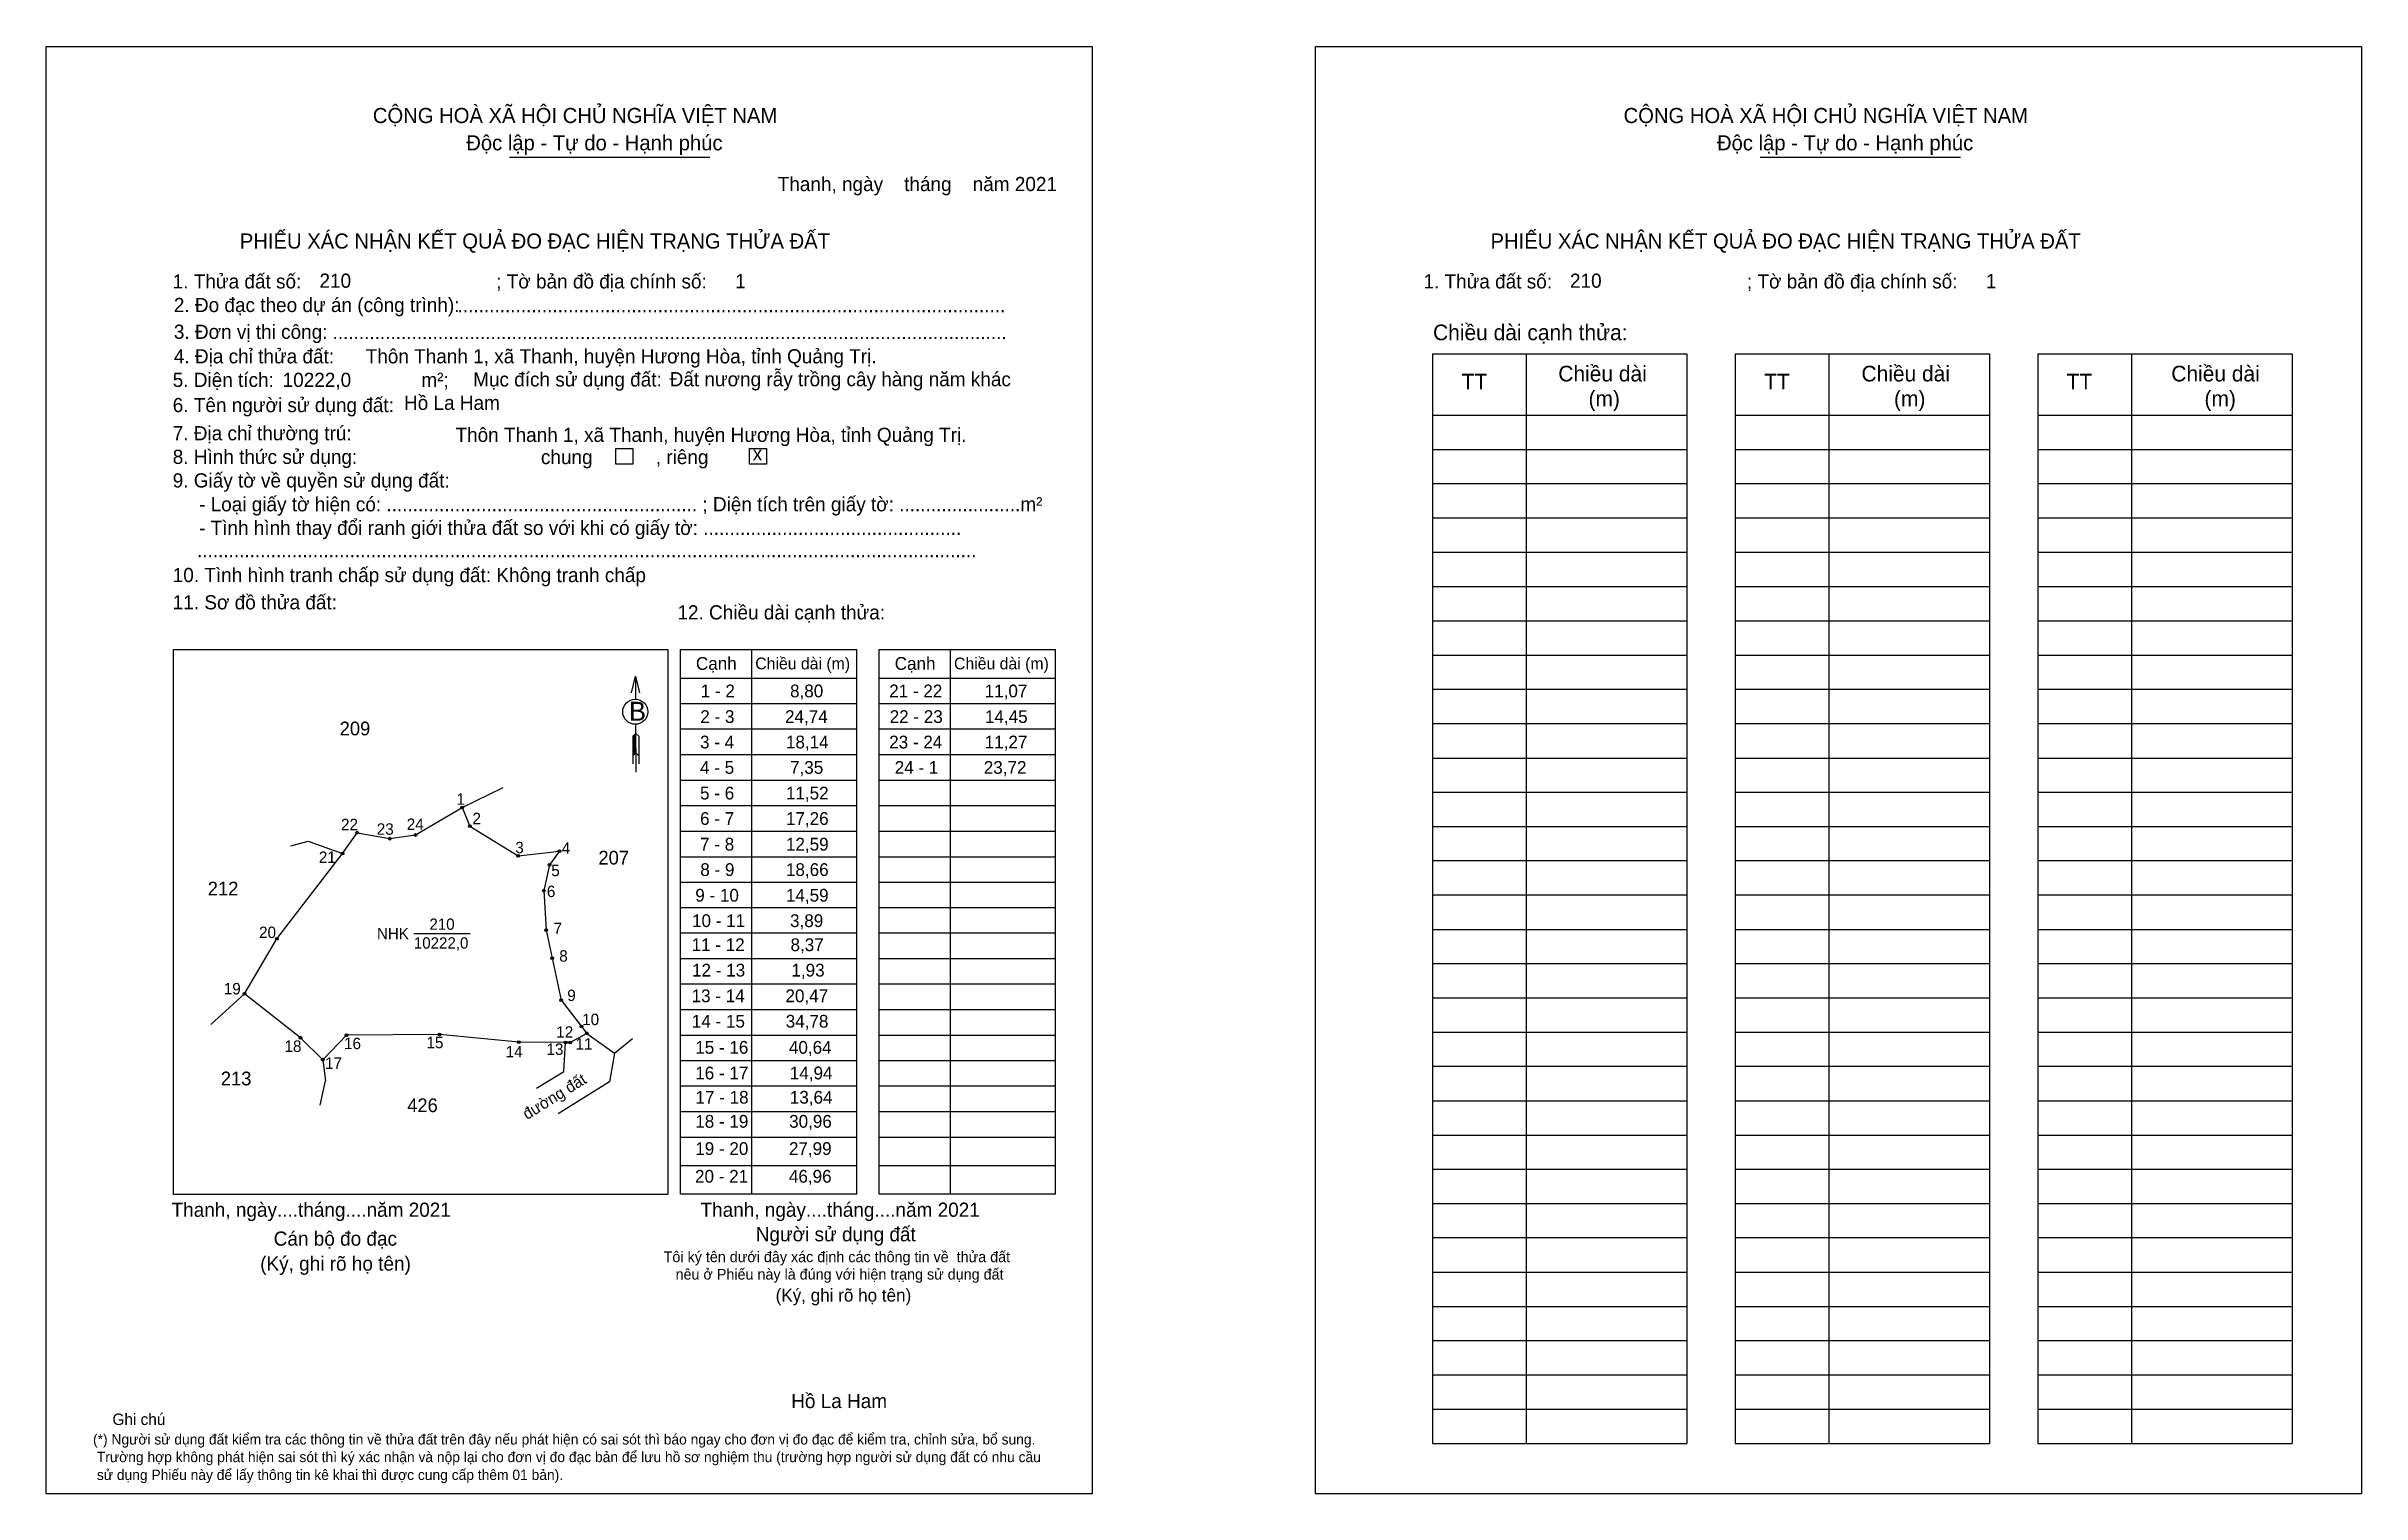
# Model space of a CAD drawing. Extents: x 545231 to 546242, y 1822864 to 1823496.
import ezdxf

# ---------------------------------------------------------------- set-up
doc = ezdxf.new("R2010")
doc.units = 0
for name, color, linetype in [('CanhThua', 7, 'Continuous'), ('kqddKhungInTrang1', 7, 'Continuous'), ('kqddKhungInTrang2', 7, 'Continuous'), ('kqddNoiDung', 7, 'Continuous'), ('kqddTemplate', 7, 'Continuous'), ('Level 1', 7, 'Continuous'), ('MocDinhThua', 7, 'Continuous'), ('NhanDiaChinhThua', 7, 'Continuous'), ('NhanTuCan', 7, 'Continuous'), ('RauThua', 7, 'Continuous'), ('SoHieuDinhThua', 7, 'Continuous')]:
    doc.layers.add(name, color=color, linetype=linetype)

msp = doc.modelspace()

# ---------------------------------------------------------------- linework, layer by layer
at = {"layer": 'CanhThua'}
for p, q in [((545392, 1823151.7), (545412.4, 1823163.7)), ((545412.4, 1823163.7), (545415.8, 1823155.6)), ((545415.8, 1823155.6), (545436.9, 1823142.6)), ((545331.5, 1823106.4), (545360.2, 1823143.6)), ((545360.2, 1823143.6), (545366.6, 1823152.7)), ((545366.6, 1823152.7), (545380.8, 1823150.1)), ((545380.8, 1823150.1), (545392, 1823151.7)), ((545436.9, 1823142.6), (545454.9, 1823144.6)), ((545454.9, 1823144.6), (545450.5, 1823138.7)), ((545450.5, 1823138.7), (545448.1, 1823127.4)), ((545448.1, 1823127.4), (545449.1, 1823110.2)), ((545317.4, 1823082.3), (545331.5, 1823106.4)), ((545449.1, 1823110.2), (545451.7, 1823097.9)), ((545451.7, 1823097.9), (545455.6, 1823079.6)), ((545341.8, 1823063.2), (545317.4, 1823082.3)), ((545455.6, 1823079.6), (545464.5, 1823068.1)), ((545351.5, 1823053.6), (545341.8, 1823063.2)), ((545361.9, 1823064.3), (545351.5, 1823053.6)), ((545402.5, 1823064.6), (545361.9, 1823064.3)), ((545437.2, 1823061.2), (545402.5, 1823064.6)), ((545466.9, 1823065.1), (545459.6, 1823061.1)), ((545464.5, 1823068.1), (545466.9, 1823065.1)), ((545457.6, 1823061.1), (545437.2, 1823061.2)), ((545459.6, 1823061.1), (545457.6, 1823061.1))]:
    msp.add_line(p, q, dxfattribs=at)
at = {"layer": 'kqddKhungInTrang1'}
msp.add_lwpolyline([(545230.8, 1823496), (545687.6, 1823496), (545687.6, 1822864.1), (545230.8, 1822864.1)], close=True, dxfattribs=at)
at = {"layer": 'kqddKhungInTrang2'}
msp.add_lwpolyline([(545785.1, 1823496), (546241.9, 1823496), (546241.9, 1822864.1), (545785.1, 1822864.1)], close=True, dxfattribs=at)
at = {"layer": 'kqddTemplate'}
for p, q in [((545433.1, 1823447.6), (545520.6, 1823447.6)), ((545979.3, 1823447.6), (546066.8, 1823447.6)), ((545836.2, 1823361.8), (545947.3, 1823361.8)), ((545836.2, 1823361.8), (545836.2, 1822886.1)), ((545877.1, 1823361.8), (545877.1, 1822886.1)), ((545947.3, 1823361.8), (545947.3, 1822886.1)), ((545968.4, 1823361.8), (545968.4, 1822886.1)), ((545968.4, 1823361.8), (546079.4, 1823361.8)), ((546009.2, 1823361.8), (546009.2, 1822886.1)), ((546079.4, 1823361.8), (546079.4, 1822886.1)), ((546100.5, 1823361.8), (546100.5, 1822886.1)), ((546100.5, 1823361.8), (546211.6, 1823361.8)), ((546141.4, 1823361.8), (546141.4, 1822886.1)), ((546211.6, 1823361.8), (546211.6, 1822886.1)), ((545836.2, 1823335), (545947.3, 1823335)), ((545968.4, 1823335), (546079.4, 1823335)), ((546100.5, 1823335), (546211.6, 1823335)), ((545836.2, 1823320), (545947.3, 1823320)), ((545968.4, 1823320), (546079.4, 1823320)), ((546100.5, 1823320), (546211.6, 1823320)), ((545836.2, 1823305.1), (545947.3, 1823305.1)), ((545968.4, 1823305.1), (546079.4, 1823305.1)), ((546100.5, 1823305.1), (546211.6, 1823305.1)), ((545836.2, 1823290.1), (545947.3, 1823290.1)), ((545968.4, 1823290.1), (546079.4, 1823290.1)), ((546100.5, 1823290.1), (546211.6, 1823290.1)), ((545836.2, 1823275.1), (545947.3, 1823275.1)), ((545968.4, 1823275.1), (546079.4, 1823275.1)), ((546100.5, 1823275.1), (546211.6, 1823275.1)), ((545836.2, 1823260.2), (545947.3, 1823260.2)), ((545968.4, 1823260.2), (546079.4, 1823260.2)), ((546100.5, 1823260.2), (546211.6, 1823260.2)), ((545836.2, 1823245.2), (545947.3, 1823245.2)), ((545968.4, 1823245.2), (546079.4, 1823245.2)), ((546100.5, 1823245.2), (546211.6, 1823245.2)), ((545507.7, 1823232.7), (545584.7, 1823232.7)), ((545507.7, 1822994.9), (545507.7, 1823232.7)), ((545538.7, 1823232.7), (545538.7, 1822994.9)), ((545584.7, 1822994.9), (545584.7, 1823232.7)), ((545594.5, 1823232.7), (545671.5, 1823232.7)), ((545594.5, 1822994.9), (545594.5, 1823232.7)), ((545625.5, 1823232.7), (545625.5, 1822994.9)), ((545671.5, 1822994.9), (545671.5, 1823232.7)), ((545836.2, 1823230.2), (545947.3, 1823230.2)), ((545968.4, 1823230.2), (546079.4, 1823230.2)), ((546100.5, 1823230.2), (546211.6, 1823230.2)), ((545488.1, 1823221), (545488.1, 1823211)), ((545507.7, 1823220.2), (545584.7, 1823220.2)), ((545594.5, 1823220.2), (545671.5, 1823220.2)), ((545836.2, 1823215.3), (545947.3, 1823215.3)), ((545968.4, 1823215.3), (546079.4, 1823215.3)), ((546100.5, 1823215.3), (546211.6, 1823215.3)), ((545507.7, 1823209.1), (545584.7, 1823209.1)), ((545594.5, 1823209.1), (545671.5, 1823209.1)), ((545488.2, 1823196), (545486.9, 1823194.8)), ((545488.2, 1823195.5), (545486.9, 1823194.2)), ((545488.2, 1823194.9), (545486.9, 1823193.7)), ((545486.9, 1823194.8), (545486.9, 1823182.8)), ((545488.2, 1823194.3), (545486.9, 1823193.1)), ((545488.1, 1823200.1), (545488.2, 1823179.1)), ((545488.2, 1823196), (545489.5, 1823194.8)), ((545489.5, 1823194.8), (545489.5, 1823182.8)), ((545507.7, 1823198), (545584.7, 1823198)), ((545594.5, 1823198), (545671.5, 1823198)), ((545836.2, 1823200.3), (545947.3, 1823200.3)), ((545968.4, 1823200.3), (546079.4, 1823200.3)), ((546100.5, 1823200.3), (546211.6, 1823200.3)), ((545488.2, 1823193.8), (545486.9, 1823192.5)), ((545488.2, 1823193.2), (545486.9, 1823192)), ((545488.2, 1823192.6), (545486.9, 1823191.4)), ((545488.2, 1823192), (545486.9, 1823190.8)), ((545488.2, 1823191.5), (545486.9, 1823190.2)), ((545488.2, 1823190.9), (545486.9, 1823189.7)), ((545488.2, 1823190.3), (545486.9, 1823189.1)), ((545488.2, 1823189.8), (545486.9, 1823188.5)), ((545488.2, 1823189.2), (545486.9, 1823188)), ((545488.2, 1823188.6), (545486.9, 1823187.4)), ((545488.2, 1823188.1), (545486.9, 1823186.8)), ((545488.2, 1823187.5), (545486.9, 1823186.3)), ((545488.2, 1823187.5), (545489.5, 1823186.3)), ((545507.7, 1823186.8), (545584.7, 1823186.8)), ((545594.5, 1823186.8), (545671.5, 1823186.8)), ((545836.2, 1823185.3), (545947.3, 1823185.3)), ((545968.4, 1823185.3), (546079.4, 1823185.3)), ((546100.5, 1823185.3), (546211.6, 1823185.3)), ((545507.7, 1823175.7), (545584.7, 1823175.7)), ((545594.5, 1823175.7), (545671.5, 1823175.7)), ((545507.7, 1823164.5), (545584.7, 1823164.5)), ((545594.5, 1823164.5), (545671.5, 1823164.5)), ((545836.2, 1823170.4), (545947.3, 1823170.4)), ((545968.4, 1823170.4), (546079.4, 1823170.4)), ((546100.5, 1823170.4), (546211.6, 1823170.4)), ((545836.2, 1823155.4), (545947.3, 1823155.4)), ((545968.4, 1823155.4), (546079.4, 1823155.4)), ((546100.5, 1823155.4), (546211.6, 1823155.4)), ((545507.7, 1823153.4), (545584.7, 1823153.4)), ((545594.5, 1823153.4), (545671.5, 1823153.4)), ((545507.7, 1823142.2), (545584.7, 1823142.2)), ((545594.5, 1823142.2), (545671.5, 1823142.2)), ((545836.2, 1823140.5), (545947.3, 1823140.5)), ((545968.4, 1823140.5), (546079.4, 1823140.5)), ((546100.5, 1823140.5), (546211.6, 1823140.5)), ((545507.7, 1823131.1), (545584.7, 1823131.1)), ((545594.5, 1823131.1), (545671.5, 1823131.1)), ((545836.2, 1823125.5), (545947.3, 1823125.5)), ((545968.4, 1823125.5), (546079.4, 1823125.5)), ((546100.5, 1823125.5), (546211.6, 1823125.5)), ((545507.7, 1823120), (545584.7, 1823120)), ((545594.5, 1823120), (545671.5, 1823120)), ((545584.7, 1823108.8), (545507.7, 1823108.8)), ((545671.5, 1823108.8), (545594.5, 1823108.8)), ((545836.2, 1823110.5), (545947.3, 1823110.5)), ((545968.4, 1823110.5), (546079.4, 1823110.5)), ((546100.5, 1823110.5), (546211.6, 1823110.5)), ((545584.7, 1823097.7), (545507.7, 1823097.7)), ((545671.5, 1823097.7), (545594.5, 1823097.7)), ((545836.2, 1823095.6), (545947.3, 1823095.6)), ((545968.4, 1823095.6), (546079.4, 1823095.6)), ((546100.5, 1823095.6), (546211.6, 1823095.6)), ((545584.7, 1823086.5), (545507.7, 1823086.5)), ((545671.5, 1823086.5), (545594.5, 1823086.5)), ((545584.7, 1823075.4), (545507.7, 1823075.4)), ((545671.5, 1823075.4), (545594.5, 1823075.4)), ((545836.2, 1823080.6), (545947.3, 1823080.6)), ((545968.4, 1823080.6), (546079.4, 1823080.6)), ((546100.5, 1823080.6), (546211.6, 1823080.6)), ((545584.7, 1823064.2), (545507.7, 1823064.2)), ((545671.5, 1823064.2), (545594.5, 1823064.2)), ((545836.2, 1823065.6), (545947.3, 1823065.6)), ((545968.4, 1823065.6), (546079.4, 1823065.6)), ((546100.5, 1823065.6), (546211.6, 1823065.6)), ((545584.7, 1823053.1), (545507.7, 1823053.1)), ((545671.5, 1823053.1), (545594.5, 1823053.1)), ((545836.2, 1823050.7), (545947.3, 1823050.7)), ((545968.4, 1823050.7), (546079.4, 1823050.7)), ((546100.5, 1823050.7), (546211.6, 1823050.7)), ((545584.7, 1823042), (545507.7, 1823042)), ((545671.5, 1823042), (545594.5, 1823042)), ((545836.2, 1823035.7), (545947.3, 1823035.7)), ((545968.4, 1823035.7), (546079.4, 1823035.7)), ((546100.5, 1823035.7), (546211.6, 1823035.7)), ((545584.7, 1823030.8), (545507.7, 1823030.8)), ((545671.5, 1823030.8), (545594.5, 1823030.8)), ((545584.7, 1823019.7), (545507.7, 1823019.7)), ((545671.5, 1823019.7), (545594.5, 1823019.7)), ((545836.2, 1823020.7), (545947.3, 1823020.7)), ((545968.4, 1823020.7), (546079.4, 1823020.7)), ((546100.5, 1823020.7), (546211.6, 1823020.7)), ((545584.7, 1823007.3), (545507.7, 1823007.3)), ((545671.5, 1823007.3), (545594.5, 1823007.3)), ((545836.2, 1823005.8), (545947.3, 1823005.8)), ((545968.4, 1823005.8), (546079.4, 1823005.8)), ((546100.5, 1823005.8), (546211.6, 1823005.8)), ((545584.7, 1822994.9), (545507.7, 1822994.9)), ((545671.5, 1822994.9), (545594.5, 1822994.9)), ((545836.2, 1822990.8), (545947.3, 1822990.8)), ((545968.4, 1822990.8), (546079.4, 1822990.8)), ((546100.5, 1822990.8), (546211.6, 1822990.8)), ((545836.2, 1822975.9), (545947.3, 1822975.9)), ((545968.4, 1822975.9), (546079.4, 1822975.9)), ((546100.5, 1822975.9), (546211.6, 1822975.9)), ((545836.2, 1822960.9), (545947.3, 1822960.9)), ((545968.4, 1822960.9), (546079.4, 1822960.9)), ((546100.5, 1822960.9), (546211.6, 1822960.9)), ((545836.2, 1822945.9), (545947.3, 1822945.9)), ((545968.4, 1822945.9), (546079.4, 1822945.9)), ((546100.5, 1822945.9), (546211.6, 1822945.9)), ((545836.2, 1822931), (545947.3, 1822931)), ((545968.4, 1822931), (546079.4, 1822931)), ((546100.5, 1822931), (546211.6, 1822931)), ((545836.2, 1822916), (545947.3, 1822916)), ((545968.4, 1822916), (546079.4, 1822916)), ((546100.5, 1822916), (546211.6, 1822916)), ((545836.2, 1822901), (545947.3, 1822901)), ((545968.4, 1822901), (546079.4, 1822901)), ((546100.5, 1822901), (546211.6, 1822901)), ((545836.2, 1822886.1), (545947.3, 1822886.1)), ((545968.4, 1822886.1), (546079.4, 1822886.1)), ((546100.5, 1822886.1), (546211.6, 1822886.1))]:
    msp.add_line(p, q, dxfattribs=at)
for points in [[(545479.5, 1823320.5), (545486.9, 1823320.5), (545486.9, 1823313.6), (545479.5, 1823313.6)], [(545537.9, 1823320.5), (545545.3, 1823320.5), (545545.3, 1823313.6), (545537.9, 1823313.6)], [(545286.4, 1823232.7), (545502.2, 1823232.7), (545502.2, 1822994.7), (545286.4, 1822994.7)]]:
    msp.add_lwpolyline(points, close=True, dxfattribs=at)
msp.add_lwpolyline([(545486.3, 1823213.8), (545488.1, 1823221), (545489.9, 1823213.8)], dxfattribs=at)
msp.add_circle((545488, 1823205.5), 5.48, dxfattribs=at)
at = {"layer": 'Level 1'}
msp.add_lwpolyline([(545479, 1823056.4), (545476.7, 1823043.9), (545454.3, 1823030)], dxfattribs=at)
at = {"layer": 'MocDinhThua'}
for centre in [(545412.4, 1823163.7), (545415.8, 1823155.6), (545360.2, 1823143.6), (545366.6, 1823152.7), (545380.8, 1823150.1), (545392, 1823151.7), (545454.9, 1823144.6), (545436.9, 1823142.6), (545450.5, 1823138.7), (545448.1, 1823127.4), (545331.5, 1823106.4), (545449.1, 1823110.2), (545451.7, 1823097.9), (545317.4, 1823082.3), (545455.6, 1823079.6), (545341.8, 1823063.2), (545361.9, 1823064.3), (545402.5, 1823064.6), (545464.5, 1823068.1), (545466.9, 1823065.1), (545351.5, 1823053.6), (545437.2, 1823061.2), (545457.6, 1823061.1), (545459.6, 1823061.1)]:
    msp.add_circle(centre, 0.599, dxfattribs=at)
at = {"layer": 'NhanDiaChinhThua'}
msp.add_line((545391.3, 1823108.7), (545415.9, 1823108.7), dxfattribs=at)
at = {"layer": 'RauThua'}
for p, q in [((545412.4, 1823163.7), (545430.3, 1823172.5)), ((545337.6, 1823147), (545345.2, 1823149)), ((545345.2, 1823149), (545360.2, 1823143.6)), ((545302.7, 1823068.9), (545317.4, 1823082.3)), ((545466.9, 1823065.1), (545479, 1823056.4)), ((545479, 1823056.4), (545486.8, 1823062.9)), ((545351.5, 1823053.6), (545352.7, 1823044.4)), ((545456.8, 1823048.4), (545457.6, 1823061.1)), ((545350.4, 1823033.8), (545352.7, 1823044.4)), ((545444.9, 1823041.2), (545456.8, 1823048.4))]:
    msp.add_line(p, q, dxfattribs=at)

# ---------------------------------------------------------------- texts
at = {"layer": 'kqddNoiDung'}
for s, height, p in [('Thanh, ngày    tháng    năm 2021  ', 6.191, (545550.2, 1823432.8)), ('210', 6.19, (545350.1, 1823390.6)), ('1', 6.19, (545531.6, 1823390.4)), ('210', 6.19, (545896.2, 1823390.6)), ('1', 6.19, (546077.8, 1823390.4)), ('........................................................................................................', 6.1907, (545410.4, 1823379.9)), ('................................................................................................................................', 6.1907, (545355.8, 1823368.2)), ('10222,0', 6.19, (545334, 1823347.3)), ('Đất nương rẫy trồng cây hàng năm khác', 6.191, (545503, 1823347.6)), ('Hồ La Ham', 6.19, (545387, 1823337.3)), ('Thôn Thanh 1, xã Thanh, huyện Hương Hòa, tỉnh Quảng Trị.', 6.191, (545409.5, 1823323.3)), ('x', 6.19, (545539.3, 1823315.2)), ('1 - 2', 5.57, (545516.6, 1823211.8)), ('8,80', 5.57, (545555.6, 1823211.8)), ('21 - 22', 5.57, (545598.9, 1823211.8)), ('11,07', 5.57, (545640.6, 1823211.8)), ('2 - 3', 5.57, (545516.4, 1823200.6)), ('24,74', 5.57, (545553.4, 1823200.6)), ('22 - 23', 5.57, (545599.1, 1823200.6)), ('14,45', 5.57, (545640.7, 1823200.6)), ('3 - 4', 5.57, (545516.3, 1823189.5)), ('18,14', 5.57, (545553.8, 1823189.5)), ('23 - 24', 5.57, (545598.9, 1823189.5)), ('11,27', 5.57, (545640.6, 1823189.5)), ('4 - 5', 5.57, (545516.3, 1823178.4)), ('7,35', 5.57, (545555.6, 1823178.4)), ('24 - 1', 5.57, (545601.3, 1823178.4)), ('23,72', 5.57, (545640.2, 1823178.4)), ('5 - 6', 5.57, (545516.3, 1823167.2)), ('11,52', 5.57, (545553.8, 1823167.2)), ('6 - 7', 5.57, (545516.3, 1823156.1)), ('17,26', 5.57, (545553.8, 1823156.1)), ('7 - 8', 5.57, (545516.3, 1823144.9)), ('12,59', 5.57, (545553.8, 1823144.9)), ('8 - 9', 5.57, (545516.4, 1823133.8)), ('18,66', 5.57, (545553.8, 1823133.8)), ('9 - 10', 5.57, (545514.2, 1823122.6)), ('14,59', 5.57, (545553.8, 1823122.6)), ('10 - 11', 5.57, (545512.8, 1823111.5)), ('3,89', 5.57, (545555.6, 1823111.5)), ('11 - 12', 5.57, (545512.6, 1823101)), ('8,37', 5.57, (545555.8, 1823101)), ('12 - 13', 5.57, (545512.8, 1823089.9)), ('1,93', 5.57, (545556.2, 1823089.9)), ('13 - 14', 5.57, (545512.6, 1823078.7)), ('20,47', 5.57, (545553.6, 1823078.7)), ('14 - 15', 5.57, (545512.7, 1823067.6)), ('34,78', 5.57, (545553.7, 1823067.6)), ('15 - 16', 5.57, (545514.2, 1823056.2)), ('40,64', 5.57, (545555.1, 1823056.2)), ('16 - 17', 5.57, (545514.2, 1823045)), ('14,94', 5.57, (545555.5, 1823045)), ('17 - 18', 5.57, (545514.3, 1823034.4)), ('13,64', 5.57, (545555.5, 1823034.4)), ('18 - 19', 5.57, (545514.2, 1823023.9)), ('30,96', 5.57, (545555.2, 1823023.9)), ('19 - 20', 5.57, (545514.2, 1823012)), ('27,99', 5.57, (545555.1, 1823012)), ('20 - 21', 5.57, (545514.1, 1822999.9)), ('46,96', 5.57, (545555.1, 1822999.9)), ('Thanh, ngày....tháng....năm 2021', 6.191, (545285.5, 1822985)), ('Thanh, ngày....tháng....năm 2021', 6.191, (545516.5, 1822985)), ('Hồ La Ham', 6.19, (545556.1, 1822901.5))]:
    msp.add_text(s, height=height, dxfattribs=at).set_placement(p)
at = {"layer": 'kqddTemplate'}
for s, height, p in [('CỘNG HOÀ XÃ HỘI CHỦ NGHĨA VIỆT NAM', 6.603, (545373.4, 1823462.5)), ('CỘNG HOÀ XÃ HỘI CHỦ NGHĨA VIỆT NAM', 6.603, (545919.6, 1823462.5)), ('Độc lập - Tự do - Hạnh phúc', 6.603, (545414.2, 1823450.6)), ('Độc lập - Tự do - Hạnh phúc', 6.603, (545960.4, 1823450.6)), ('PHIẾU XÁC NHẬN KẾT QUẢ ĐO ĐẠC HIỆN TRẠNG THỬA ĐẤT', 6.603, (545315.3, 1823407.7)), ('PHIẾU XÁC NHẬN KẾT QUẢ ĐO ĐẠC HIỆN TRẠNG THỬA ĐẤT', 6.603, (545861.5, 1823407.7)), ('1. Thửa đất số:                                     ; Tờ bản đồ địa chính số:', 6.191, (545286, 1823390.3)), ('1. Thửa đất số:                                     ; Tờ bản đồ địa chính số:', 6.191, (545832.2, 1823390.3)), ('2. Đo đạc theo dự án (công trình): ', 6.191, (545286.5, 1823380)), ('3. Đơn vị thi công: ', 6.191, (545286.5, 1823368.3)), ('Chiều dài cạnh thửa:', 6.841, (545836.4, 1823367.7)), ('4. Địa chỉ thửa đất:      Thôn Thanh 1, xã Thanh, huyện Hương Hòa, tỉnh Quảng Trị.', 6.191, (545286.5, 1823357.6)), ('Chiều dài', 6.84, (545891.1, 1823349.7)), ('Chiều dài', 6.84, (546023.5, 1823349.7)), ('Chiều dài', 6.84, (546158.8, 1823349.7)), ('5. Diện tích:                            m²; ', 6.191, (545286, 1823347.3)), ('Mục đích sử dụng đất:', 6.191, (545417.2, 1823347.5)), ('TT', 6.84, (545848.9, 1823346.2)), ('(m)', 6.84, (545904.3, 1823338.8)), ('TT', 6.84, (545981, 1823346.2)), ('(m)', 6.84, (546037.7, 1823338.8)), ('TT', 6.84, (546113.1, 1823346.2)), ('(m)', 6.84, (546173.3, 1823338.8)), ('6. Tên người sử dụng đất:', 6.191, (545286, 1823336.3)), ('7. Địa chỉ thường trú:', 6.191, (545286, 1823324)), ('8. Hình thức sử dụng:', 6.191, (545286, 1823313.7)), ('chung            , riêng', 6.191, (545446.8, 1823313.6)), ('9. Giấy tờ về quyền sử dụng đất:', 6.191, (545286, 1823303.4)), ('     - Loại giấy tờ hiện có: ........................................................... ; Diện tích trên giấy tờ: .......................m²', 6.1907, (545286, 1823293)), ('     - Tình hình thay đổi ranh giới thửa đất so với khi có giấy tờ: .................................................', 6.1907, (545286, 1823282.7)), ('10. Tình hình tranh chấp sử dụng đất: Không tranh chấp', 6.191, (545286, 1823262.1)), ('....................................................................................................................................................', 6.1907, (545296.6, 1823272.9)), ('11. Sơ đồ thửa đất:', 6.191, (545286, 1823250.2)), ('12. Chiều dài cạnh thửa:', 6.191, (545506.4, 1823245.8)), ('Cạnh', 5.57, (545514.5, 1823223.8)), ('Chiều dài (m)', 5.159, (545540.4, 1823224)), ('Cạnh', 5.57, (545601.3, 1823223.8)), ('Chiều dài (m)', 5.159, (545627.2, 1823224)), ('B', 8.25, (545485.3, 1823201.6)), ('Cán bộ đo đạc', 6.191, (545330.1, 1822972.4)), ('Người sử dụng đất', 6.191, (545540.6, 1822974.3)), ('(Ký, ghi rõ họ tên)', 6.191, (545324.2, 1822961.5)), ('Tôi ký tên dưới đây xác định các thông tin về  thửa đất ', 4.68, (545500.4, 1822965.2)), ('nêu ở Phiếu này là đúng với hiện trạng sử dụng đất', 4.68, (545505.6, 1822957.6)), ('(Ký, ghi rõ họ tên)', 5.572, (545549.3, 1822948)), ('(*) Người sử dụng đất kiểm tra các thông tin về thửa đất trên đây nếu phát hiện có sai sót thì báo ngay cho đơn vị đo đạc để kiểm tra, chỉnh sửa, bổ sung.', 4.513, (545251.2, 1822885.6)), ('Ghi chú', 5.01, (545259.7, 1822894.1)), (' Trường hợp không phát hiện sai sót thì ký xác nhận và nộp lại cho đơn vị đo đạc bản để lưu hồ sơ nghiệm thu (trường hợp người sử dụng đất có nhu cầu', 4.513, (545251.2, 1822877.9)), (' sử dụng Phiếu này để lấy thông tin kê khai thì được cung cấp thêm 01 bản).', 4.513, (545251.2, 1822870.1))]:
    msp.add_text(s, height=height, dxfattribs=at).set_placement(p)
at = {"layer": 'NhanDiaChinhThua'}
for s, p in [('210', (545398.1, 1823110.3)), ('NHK', (545375.2, 1823106.2)), ('10222,0', (545391.3, 1823102.1))]:
    msp.add_text(s, height=4.93, dxfattribs=at).set_placement(p)
at = {"layer": 'NhanTuCan'}
for s, p in [('209', (545358.9, 1823195.2)), ('207', (545471.9, 1823138.8)), ('212', (545301.3, 1823125.3)), ('213', (545307, 1823042.4)), ('426', (545388.4, 1823030.7))]:
    msp.add_text(s, height=5.99, dxfattribs=at).set_placement(p)
at = {"layer": 'SoHieuDinhThua'}
for s, p in [('1', (545409.9, 1823164.9)), ('22', (545359.5, 1823153.8)), ('23', (545375.1, 1823151.8)), ('24', (545388.2, 1823153.9)), ('2', (545416.9, 1823156.4)), ('21', (545349.8, 1823139.5)), ('3', (545435.6, 1823143.7)), ('4', (545455.9, 1823143.5)), ('5', (545451.3, 1823133.7)), ('6', (545449.4, 1823124.6)), ('7', (545452.3, 1823108.4)), ('20', (545323.7, 1823106.7)), ('8', (545454.8, 1823096.4)), ('19', (545308.3, 1823082.1)), ('9', (545458.3, 1823079.2)), ('10', (545464.8, 1823068.7)), ('16', (545360.8, 1823058.2)), ('15', (545396.8, 1823058.6)), ('12', (545453.5, 1823063.2)), ('11', (545461.9, 1823058)), ('18', (545334.8, 1823057)), ('17', (545352.5, 1823049.6)), ('14', (545431.4, 1823054.6)), ('13', (545449.2, 1823055.7))]:
    msp.add_text(s, height=4.99, dxfattribs=at).set_placement(p)
msp.add_text('đường đất', height=4.99, rotation=32.0116, dxfattribs=at).set_placement((545440.8, 1823027.2))

doc.saveas('drawing.dxf')
